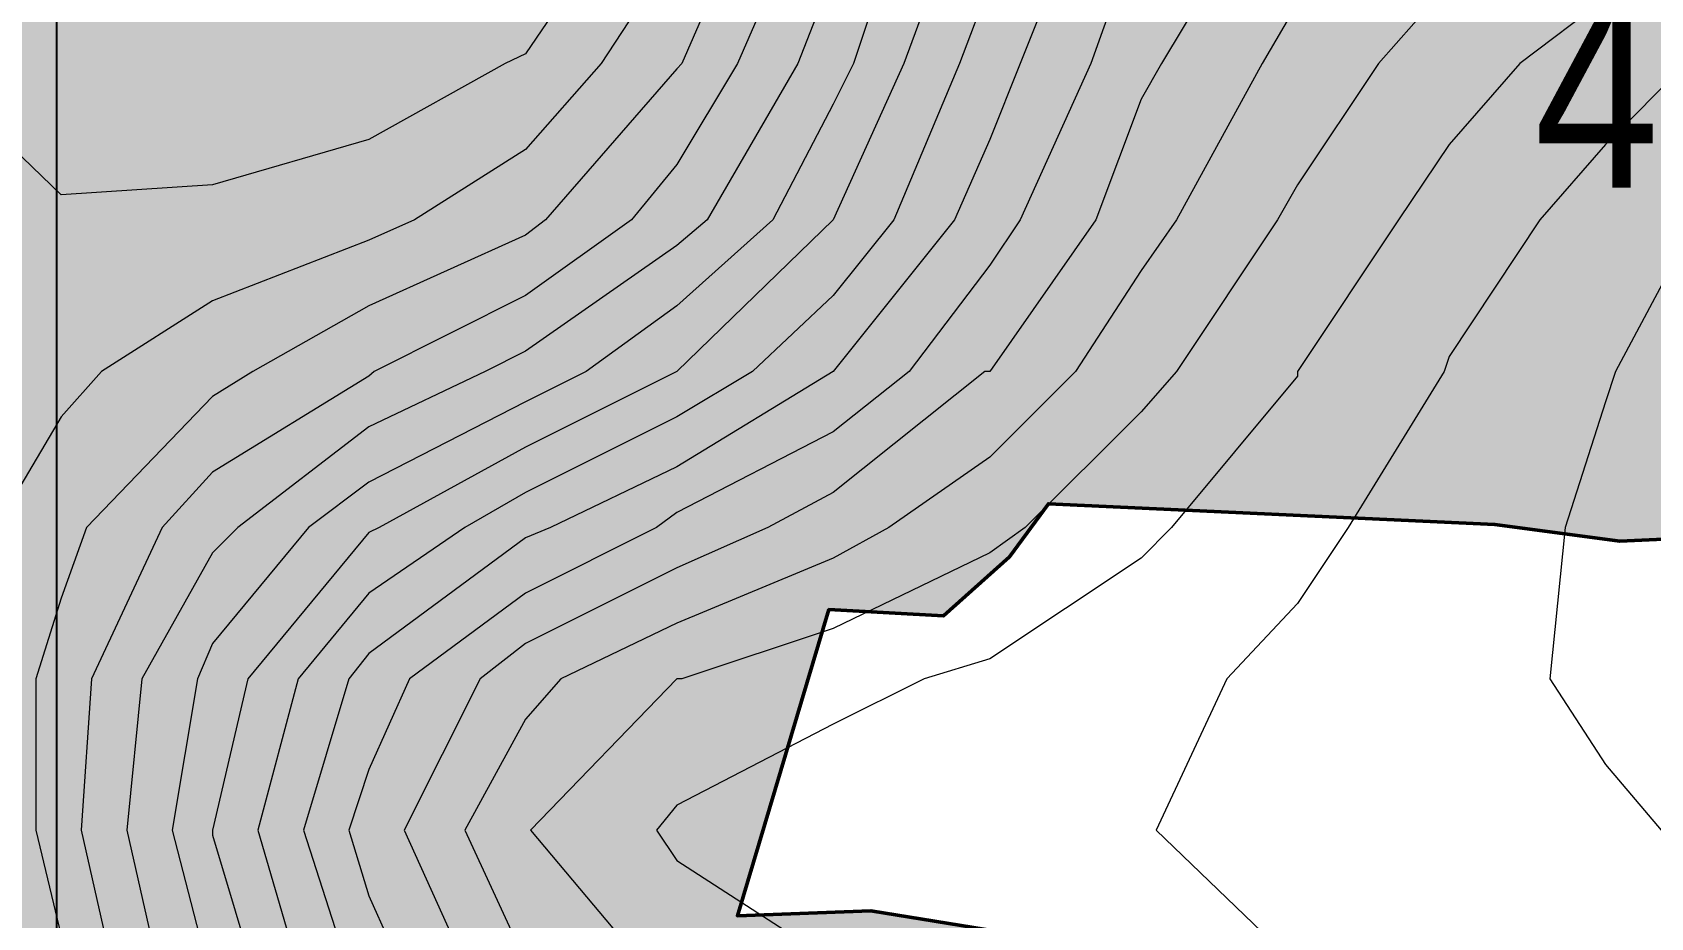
# Model space of a CAD drawing. Header units: metres. Extents: x 199095 to 216734, y 1644234 to 1657008.
# Drawn here: x 206491 to 207110, y 1650525 to 1650864 of the extents above; entities that cross this region are included whole.
import ezdxf

# ---------------------------------------------------------------- set-up
doc = ezdxf.new("R2010")
doc.units = ezdxf.units.M
doc.layers.add('250 Ac', color=10, linetype='Continuous')
doc.layers.add('GRID', color=7, linetype='Continuous')
doc.layers.add('CONTOURS', color=8, linetype='Continuous', lineweight=9)
doc.layers.add('Plot hatching', color=7, linetype='Continuous', true_color=0xffffdb)
doc.styles.get("Standard").update_dxf_attribs({"font": 'ARIALN.TTF'})

msp = doc.modelspace()

# ---------------------------------------------------------------- hatches: boundary and pattern name
at = {"layer": 'Plot hatching', "linetype": 'ByBlock'}
h = msp.add_hatch(color=256, dxfattribs=at)
h.dxf.hatch_style = 1
h.paths.add_polyline_path([(208009.86, 1651228.99), (206686.38, 1651228.99), (206686.38, 1651203.99), (206686.38, 1651029.56), (206686.38, 1651003.99), (206486.38, 1651003.99), (206486.38, 1650260.25), (206486.38, 1650188.06), (207274.47, 1650188.06), (207262.37, 1650233.14), (207265.92, 1650300.22), (207242.78, 1650303.93), (207236.28, 1650304.16), (207225.99, 1650312.22), (207209.51, 1650325.62), (207193.82, 1650338.92), (207187.55, 1650342.23), (207182.46, 1650347.64), (207176.82, 1650362.93), (207165.09, 1650393.09), (207157.64, 1650398.29), (207120.74, 1650426.17), (207090.1, 1650448.97), (207056.93, 1650474.42), (207033.79, 1650491.57), (207009.02, 1650508.91), (206990.28, 1650494.84), (206982.48, 1650464.16), (206973.86, 1650430.68), (206997.43, 1650433.51), (206999.58, 1650412.54), (207002.17, 1650389.37), (206996.97, 1650378.52), (206987, 1650358.25), (206980.07, 1650343.78), (206974.98, 1650333.77), (206971.79, 1650331.71), (206955.18, 1650322.39), (206936.15, 1650311.31), (206919.9, 1650311.45), (206899.09, 1650312.07), (206880.97, 1650312.28), (206880.97, 1650320.02), (206890.69, 1650341.69), (206873.61, 1650353.48), (206880.68, 1650369.95), (206899.88, 1650361.21), (206918.27, 1650398.21), (206906.51, 1650411.56), (206910.28, 1650425.29), (206917.2, 1650438.3), (206919.3, 1650446.88), (206916.33, 1650457.12), (206919.89, 1650465.76), (206925.89, 1650463.39), (206926.92, 1650477.63), (206884.66, 1650515.74), (206811.62, 1650527.6), (206760.53, 1650525.73), (206795.55, 1650642.99), (206839.37, 1650640.57), (206864.69, 1650663.18), (206879.55, 1650683.53), (207050.42, 1650675.59), (207098.28, 1650669.2), (207165.31, 1650672.3), (207199.45, 1650673.87), (207215.26, 1650778.84), (207220.67, 1650778.3), (207296.83, 1650770.65), (207306.15, 1650771.76), (207319.13, 1650773.31), (207356.45, 1650845.29), (207381.15, 1650833.81), (207480.02, 1650787.84), (207602.85, 1650809.96), (207611.92, 1650746.81), (207616.69, 1650743.79), (207659.54, 1650716.75), (207695.66, 1650689.85), (207673.34, 1650612.12), (207682.56, 1650612.11), (207692.37, 1650613.44), (207700.95, 1650615.54), (207725.48, 1650610.91), (207747.57, 1650615.18), (207767.49, 1650606.88), (207786.82, 1650614.56), (207802.54, 1650614.54), (207829.83, 1650609.3), (207844.56, 1650609.28), (207860.5, 1650602.21), (207882.86, 1650581.04), (207894.24, 1650607.38), (207870.49, 1650659.55), (207972.48, 1650751.59), (207990.52, 1650751.57), (207990.48, 1650717.35), (208009.86, 1650715.4)])

# ---------------------------------------------------------------- linework, layer by layer
at = {"linetype": 'ByBlock', "lineweight": 50, "flags": 128}
msp.add_lwpolyline([(206884.66, 1650515.74), (206811.62, 1650527.6), (206760.53, 1650525.73), (206795.55, 1650642.99), (206839.37, 1650640.57), (206864.69, 1650663.18), (206879.55, 1650683.53), (207050.42, 1650675.59), (207098.28, 1650669.2), (207165.31, 1650672.3), (207199.45, 1650673.87), (207215.26, 1650778.84), (207220.67, 1650778.3), (207296.83, 1650770.65), (207306.15, 1650771.76)], dxfattribs=at)
at = {"layer": '250 Ac', "linetype": 'ByBlock', "lineweight": 50, "flags": 128}
for points in [[(206884.66, 1650515.74), (206811.62, 1650527.6), (206760.53, 1650525.73), (206795.55, 1650642.99), (206839.37, 1650640.57), (206864.69, 1650663.18), (206879.55, 1650683.53), (207050.42, 1650675.59), (207098.28, 1650669.2), (207165.31, 1650672.3), (207199.45, 1650673.87), (207215.26, 1650778.84), (207220.67, 1650778.3), (207296.83, 1650770.65), (207306.15, 1650771.76), (207319.13, 1650773.31), (207356.45, 1650845.29), (207381.15, 1650833.81), (207480.02, 1650787.84)], [(206884.66, 1650515.74), (206811.62, 1650527.6), (206760.53, 1650525.73), (206795.55, 1650642.99), (206839.37, 1650640.57), (206864.69, 1650663.18), (206879.55, 1650683.53), (207050.42, 1650675.59), (207098.28, 1650669.2), (207165.31, 1650672.3), (207199.45, 1650673.87), (207215.26, 1650778.84), (207220.67, 1650778.3), (207296.83, 1650770.65), (207306.15, 1650771.76), (207319.13, 1650773.31), (207356.45, 1650845.29), (207381.15, 1650833.81), (207480.02, 1650787.84)], [(206884.66, 1650515.74), (206811.62, 1650527.6), (206760.53, 1650525.73), (206795.55, 1650642.99), (206839.37, 1650640.57), (206864.69, 1650663.18), (206879.55, 1650683.53), (207050.42, 1650675.59), (207098.28, 1650669.2), (207165.31, 1650672.3), (207199.45, 1650673.87), (207215.26, 1650778.84), (207220.67, 1650778.3), (207296.83, 1650770.65), (207306.15, 1650771.76), (207319.13, 1650773.31), (207356.45, 1650845.29), (207381.15, 1650833.81), (207480.02, 1650787.84)], [(206884.66, 1650515.74), (206811.62, 1650527.6), (206760.53, 1650525.73), (206795.55, 1650642.99), (206839.37, 1650640.57), (206864.69, 1650663.18), (206879.55, 1650683.53), (207050.42, 1650675.59), (207098.28, 1650669.2), (207165.31, 1650672.3), (207199.45, 1650673.87), (207215.26, 1650778.84), (207220.67, 1650778.3), (207296.83, 1650770.65), (207306.15, 1650771.76)]]:
    msp.add_lwpolyline(points, dxfattribs=at)
at = {"layer": 'CONTOURS', "flags": 128}
for points in [[(206915.05, 1651263.38), (206876.42, 1651203.5), (206857.11, 1651186.12), (206822.34, 1651145.62), (206797.23, 1651108.88), (206785.64, 1651087.62), (206760.53, 1651027.75), (206743.16, 1650969.88), (206737.36, 1650952.5), (206716.11, 1650910), (206679.41, 1650855.88), (206671.69, 1650852.12), (206619.53, 1650823.12), (206559.66, 1650805.75), (206501.72, 1650801.88), (206449.56, 1650852.12)], [(206951.75, 1651263.38), (206918.92, 1651203.5), (206915.05, 1651201.62), (206857.11, 1651149.5), (206853.25, 1651145.62), (206808.81, 1651087.62), (206797.23, 1651060.62), (206783.7, 1651027.75), (206764.39, 1650969.88), (206743.16, 1650910), (206737.36, 1650896.5), (206708.38, 1650852.12), (206679.41, 1650819.25), (206636.92, 1650792.25), (206619.53, 1650784.5), (206559.66, 1650761.25), (206517.16, 1650734.25), (206501.72, 1650716.88), (206476.59, 1650674.38)], [(206986.52, 1651263.38), (206974.92, 1651238.25), (206955.61, 1651203.5), (206915.05, 1651170.75), (206888.02, 1651145.62), (206857.11, 1651116.62), (206833.92, 1651087.62), (206804.95, 1651027.75), (206797.23, 1651006.5), (206785.64, 1650969.88), (206764.39, 1650910), (206739.28, 1650852.12), (206737.36, 1650850.12), (206687.14, 1650792.25), (206679.41, 1650786.38), (206619.53, 1650759.38), (206575.11, 1650734.25), (206559.66, 1650724.62), (206511.38, 1650674.38), (206501.72, 1650647.38), (206492.05, 1650616.5), (206492.05, 1650558.5), (206501.72, 1650518)], [(207015.48, 1651263.38), (206988.45, 1651203.5), (206974.92, 1651190), (206922.78, 1651145.62), (206915.05, 1651141.75), (206857.11, 1651087.62), (206857.11, 1651085.75), (206824.27, 1651027.75), (206804.95, 1650969.88), (206797.23, 1650944.75), (206785.64, 1650910), (206785.64, 1650910), (206760.53, 1650852.12), (206737.36, 1650813.5), (206719.97, 1650792.25), (206679.41, 1650763.25), (206621.47, 1650734.25), (206619.53, 1650732.38), (206559.66, 1650695.62), (206540.34, 1650674.38), (206513.3, 1650616.5), (206509.44, 1650558.5), (206522.95, 1650498.62)], [(207044.47, 1651263.38), (207032.88, 1651236.38), (207021.28, 1651203.5), (206974.92, 1651157.25), (206961.41, 1651145.62), (206915.05, 1651114.75), (206886.08, 1651087.62), (206857.11, 1651049), (206845.52, 1651027.75), (206824.27, 1650969.88), (206804.95, 1650910), (206797.23, 1650886.88), (206783.7, 1650852.12), (206748.94, 1650792.25), (206737.36, 1650782.5), (206679.41, 1650742), (206663.95, 1650734.25), (206619.53, 1650713), (206569.31, 1650674.38), (206559.66, 1650664.75), (206532.61, 1650616.5), (206526.83, 1650558.5), (206540.34, 1650498.62)], [(207071.5, 1651263.38), (207052.19, 1651203.5), (207032.88, 1651180.38), (207000.03, 1651145.62), (206974.92, 1651126.25), (206915.05, 1651087.62), (206915.05, 1651087.62), (206866.77, 1651027.75), (206857.11, 1651004.62), (206843.59, 1650969.88), (206824.27, 1650910), (206804.95, 1650852.12), (206797.23, 1650836.62), (206774.05, 1650792.25), (206737.36, 1650759.38), (206702.59, 1650734.25), (206679.41, 1650722.62), (206619.53, 1650691.75), (206596.36, 1650674.38), (206559.66, 1650630), (206553.86, 1650616.5), (206544.2, 1650558.5), (206559.66, 1650498.62)], [(207133.31, 1651263.38), (207115.92, 1651203.5), (207092.75, 1651163), (207081.16, 1651145.62), (207032.88, 1651105), (207005.83, 1651087.62), (206974.92, 1651066.38), (206922.78, 1651027.75), (206915.05, 1651018.12), (206889.94, 1650969.88), (206866.77, 1650910), (206857.11, 1650883), (206845.52, 1650852.12), (206820.41, 1650792.25), (206797.23, 1650763.25), (206766.33, 1650734.25), (206737.36, 1650716.88), (206679.41, 1650687.88), (206656.23, 1650674.38), (206619.53, 1650649.25), (206592.48, 1650616.5), (206577.05, 1650558.5), (206594.42, 1650498.62)], [(207247.27, 1651263.38), (207241.47, 1651203.5), (207227.95, 1651145.62), (207210.58, 1651114.75), (207195.12, 1651087.62), (207152.62, 1651047.12), (207123.66, 1651027.75), (207092.75, 1651010.38), (207032.88, 1650981.5), (207017.42, 1650969.88), (206974.92, 1650935.12), (206957.55, 1650910), (206922.78, 1650852.12), (206915.05, 1650838.5), (206897.67, 1650792.25), (206857.11, 1650734.25), (206855.17, 1650734.25), (206797.23, 1650687.88), (206772.12, 1650674.38), (206737.36, 1650659), (206679.41, 1650630), (206662.03, 1650616.5), (206633.05, 1650558.5), (206660.09, 1650498.62)], [(207123.66, 1651145.62), (207092.75, 1651110.88), (207061.84, 1651087.62), (207032.88, 1651068.38), (206974.92, 1651033.62), (206969.14, 1651027.75), (206915.05, 1650969.88), (206915.05, 1650967.88), (206891.88, 1650910), (206868.7, 1650852.12), (206857.11, 1650823.12), (206843.59, 1650792.25), (206797.23, 1650734.25), (206797.23, 1650734.25), (206737.36, 1650697.62), (206689.06, 1650674.38), (206679.41, 1650670.5), (206619.53, 1650626.12), (206611.81, 1650616.5), (206594.42, 1650558.5), (206613.73, 1650498.62)], [(207127.52, 1651087.62), (207092.75, 1651060.62), (207032.88, 1651027.75), (207032.88, 1651027.75), (206974.92, 1650987.25), (206959.47, 1650969.88), (206916.98, 1650910), (206915.05, 1650906.12), (206895.73, 1650852.12), (206868.7, 1650792.25), (206857.11, 1650774.88), (206826.2, 1650734.25), (206797.23, 1650711.12), (206737.36, 1650680.12), (206729.62, 1650674.38), (206679.41, 1650649.25), (206634.98, 1650616.5), (206619.53, 1650581.75), (206611.81, 1650558.5), (206619.53, 1650533.38), (206634.98, 1650498.62)], [(207152.62, 1650995), (207102.41, 1650969.88), (207092.75, 1650964.12), (207032.88, 1650933.12), (207005.83, 1650910), (206974.92, 1650875.25), (206961.41, 1650852.12), (206928.58, 1650792.25), (206915.05, 1650772.88), (206889.94, 1650734.25), (206857.11, 1650701.38), (206818.48, 1650674.38), (206797.23, 1650662.75), (206737.36, 1650637.75), (206692.92, 1650616.5), (206679.41, 1650601), (206656.23, 1650558.5), (206679.41, 1650508.25)], [(207448.14, 1650981.5), (207423.03, 1650969.88), (207388.27, 1650960.25), (207328.39, 1650942.88), (207270.45, 1650923.5), (207235.69, 1650910), (207210.58, 1650900.38), (207152.62, 1650869.5), (207123.66, 1650852.12), (207092.75, 1650821.12), (207067.64, 1650792.25), (207032.88, 1650740), (207030.94, 1650734.25), (206994.25, 1650674.38), (206974.92, 1650645.38), (206947.89, 1650616.5), (206920.84, 1650558.5), (206974.92, 1650506.38)], [(207152.62, 1650950.5), (207092.75, 1650921.62), (207073.44, 1650910), (207032.88, 1650883), (207005.83, 1650852.12), (206974.92, 1650805.75), (206967.2, 1650792.25), (206928.58, 1650734.25), (206915.05, 1650718.75), (206870.62, 1650674.38), (206857.11, 1650664.75), (206797.23, 1650635.75), (206739.28, 1650616.5), (206737.36, 1650616.5), (206681.34, 1650558.5), (206731.56, 1650498.62)], [(207448.14, 1650931.25), (207388.27, 1650919.62), (207349.64, 1650910), (207328.39, 1650904.25), (207270.45, 1650886.88), (207210.58, 1650859.75), (207195.12, 1650852.12), (207152.62, 1650815.38), (207127.52, 1650792.25), (207096.61, 1650734.25), (207092.75, 1650722.62), (207077.3, 1650674.38), (207071.5, 1650616.5), (207092.75, 1650583.62), (207114, 1650558.5), (207152.62, 1650537.25), (207208.64, 1650498.62)], [(206845.52, 1650910), (206824.27, 1650852.12), (206797.23, 1650792.25), (206797.23, 1650792.25), (206737.36, 1650734.25), (206737.36, 1650734.25), (206679.41, 1650705.25), (206623.39, 1650674.38), (206619.53, 1650672.5), (206573.17, 1650616.5), (206559.66, 1650558.5), (206559.66, 1650558.5), (206559.66, 1650556.62), (206577.05, 1650498.62)], [(207150.69, 1650910), (207092.75, 1650877.12), (207059.92, 1650852.12), (207032.88, 1650821.12), (207013.56, 1650792.25), (206974.92, 1650734.25), (206974.92, 1650732.38), (206926.64, 1650674.38), (206915.05, 1650662.75), (206857.11, 1650624.12), (206832, 1650616.5), (206797.23, 1650599.12), (206737.36, 1650568.12), (206737.36, 1650568.12), (206729.62, 1650558.5), (206737.36, 1650546.88), (206797.23, 1650508.25)]]:
    msp.add_lwpolyline(points, dxfattribs=at)
at = {"layer": 'GRID'}
msp.add_line((206500, 1656500), (206500, 1646827.99), dxfattribs=at)

# ---------------------------------------------------------------- texts
at = {"layer": 'GRID', "linetype": 'Continuous', "insert": (207089.36, 1650967.09, -0.04), "char_height": 75, "width": 0.9674, "attachment_point": 5}
msp.add_mtext('\\A1;POOLING \\PSTATION 4', dxfattribs=at)

doc.saveas('drawing.dxf')
